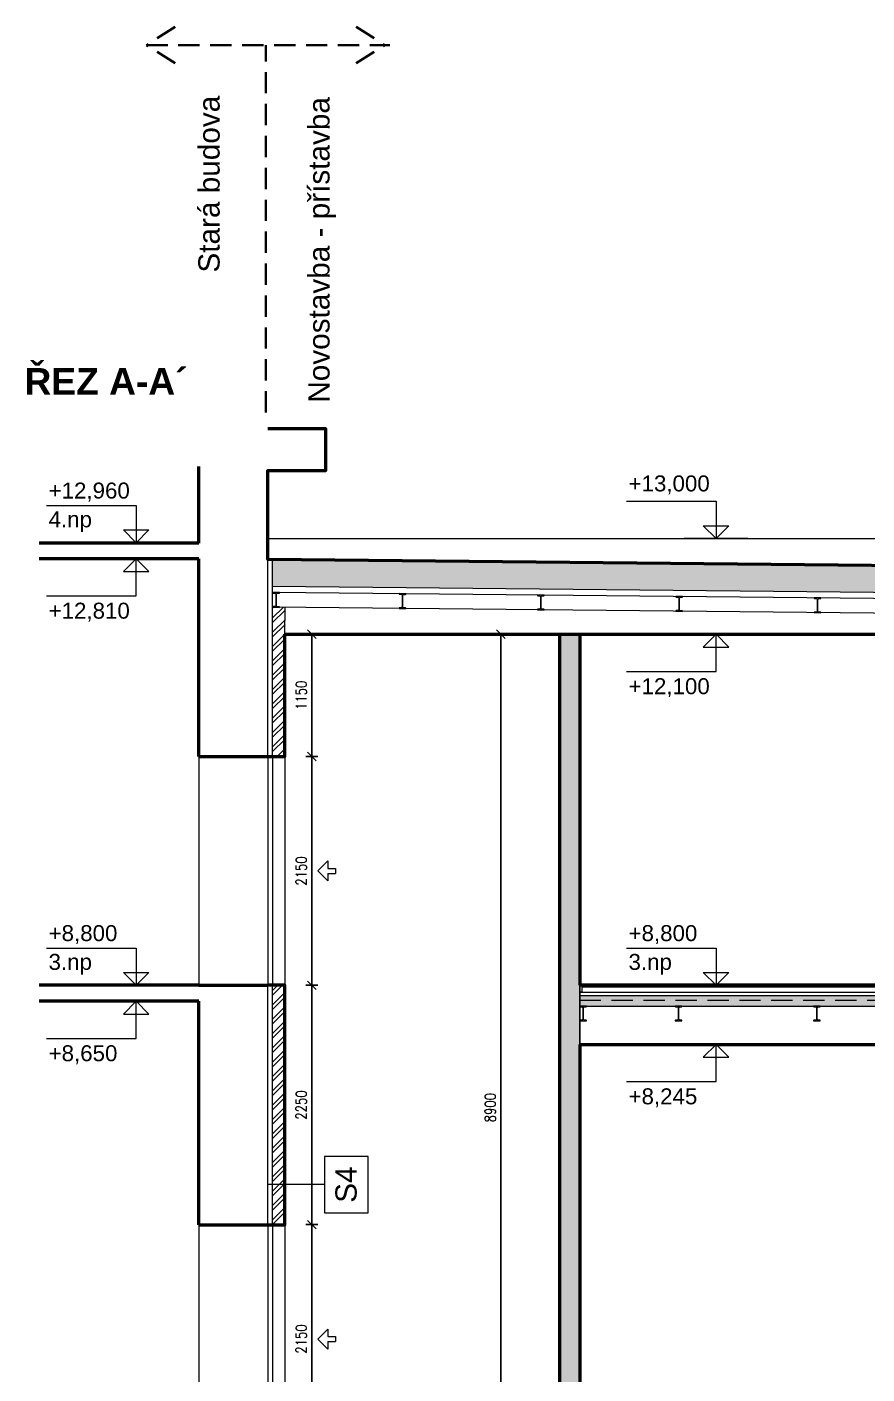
# Model space of a CAD drawing. Header units: millimetres. Extents: x 89194 to 559352, y -753138 to -204019.
# Drawn here: x 164409 to 172302, y -693297 to -680635 of the extents above; entities that cross this region are included whole.
import ezdxf

# ---------------------------------------------------------------- set-up
doc = ezdxf.new("R2010")
doc.units = ezdxf.units.MM
doc.header["$LTSCALE"] = 400
doc.header["$PDMODE"] = 3
doc.linetypes.add('DASHED', pattern=[0.75, 0.5, -0.25])
doc.linetypes.add('ČÁRKOVANÁ', pattern=[0.75, 0.5, -0.25])
for name, color, linetype, lineweight in [('RG_koty', 7, 'Continuous', 9), ('RG_Koty_vyskove', 7, 'Continuous', 5), ('RG_pohled', 200, 'Continuous', 9), ('RG_popisy', 11, 'Continuous', 9), ('RG_rozhraní mater', 51, 'Continuous', 9), ('RG_skladby konstrukcí', 5, 'Continuous', 9), ('RG_výrobky zámečník', 6, 'Continuous', 9), ('RG_zdivo nové', 1, 'Continuous', 50), ('RG_zdivo stavajici', 30, 'Continuous', 50), ('RG_čárkovaně', 40, 'DASHED', 9), ('RG_šrafy', 253, 'Continuous', 9)]:
    doc.layers.add(name, color=color, linetype=linetype, lineweight=lineweight)
doc.styles.add('ARIAL', font='Arial.ttf')
doc.styles.add('Arial 200', font='Arial.ttf', dxfattribs={"height": 200})
doc.styles.add('Arial 250', font='Arial Bold.ttf', dxfattribs={"height": 250})
doc.styles.add('Arial 350', font='Arial Bold.ttf', dxfattribs={"height": 350})
doc.styles.add('Koty', font='romans.shx', dxfattribs={"width": 0.8})
doc.dimstyles.new('RG_50_vnitřní', dxfattribs={"dimscale": 50, "dimtxt": 2, "dimasz": 1.6, "dimexe": 1.15, "dimexo": 0, "dimgap": 1, "dimtad": 1, "dimdec": 0, "dimrnd": 5, "dimzin": 0, "dimdsep": 46, "dimtxsty": 'Koty', "dimblk1": 'OBLIQUE', "dimblk2": 'OBLIQUE', "dimsah": 1, "dimcen": 0.09, "dimclrd": 256, "dimclre": 256, "dimclrt": 2, "dimazin": 0, "dimtfac": 1, "dimtdec": 0, "dimtmove": 2, "dimatfit": 3, "dimfxl": 1.15, "dimfxlon": 1, "dimtolj": 1, "dimtzin": 0, "dimarcsym": 0})

# ---------------------------------------------------------------- blocks, each defined once
blk = doc.blocks.new('_Oblique')
at = {"color": 0, "linetype": 'ByBlock', "lineweight": -2}
blk.add_line((-0.5, -0.5), (0.5, 0.5), dxfattribs=at)
blk = doc.blocks.new('*D140')
at = {"layer": 'Defpoints', "color": 0, "transparency": 16777216}
for p in [(168862, -686343), (169412, -686343), (169412, -695243)]:
    blk.add_point(p, dxfattribs=at)
at = {"layer": 'RG_koty', "lineweight": -2, "transparency": 16777216}
for p, q in [((168920, -686343), (168805, -686343)), ((168862, -695243), (168862, -686343)), ((168920, -695243), (168805, -695243))]:
    blk.add_line(p, q, dxfattribs=at)
at = {"layer": 'RG_koty', "lineweight": -2, "transparency": 16777216, "xscale": 80, "yscale": 80, "zscale": 80}
for p, rotation in [((168862, -686343), 90), ((168862, -695243), 270)]:
    blk.add_blockref('_Oblique', p, dxfattribs=dict(at, rotation=rotation))
at = {"layer": 'RG_koty', "color": 2, "transparency": 16777216, "insert": (168762, -690793), "char_height": 100, "attachment_point": 5, "rotation": 90, "style": 'Koty'}
blk.add_mtext('\\A1;8900', dxfattribs=at)
blk = doc.blocks.new('*D146')
at = {"layer": 'Defpoints', "color": 0, "transparency": 16777216}
for p in [(166672, -691893), (167086, -691893), (166672, -694043)]:
    blk.add_point(p, dxfattribs=at)
at = {"layer": 'RG_koty', "lineweight": -2, "transparency": 16777216}
for p, q in [((167028, -691893), (167143, -691893)), ((167086, -694043), (167086, -691893)), ((167028, -694043), (167143, -694043))]:
    blk.add_line(p, q, dxfattribs=at)
at = {"layer": 'RG_koty', "lineweight": -2, "transparency": 16777216, "xscale": 80, "yscale": 80, "zscale": 80}
for p, rotation in [((167086, -691893), 90), ((167086, -694043), 270)]:
    blk.add_blockref('_Oblique', p, dxfattribs=dict(at, rotation=rotation))
at = {"layer": 'RG_koty', "color": 2, "transparency": 16777216, "insert": (166986, -692968), "char_height": 100, "attachment_point": 5, "rotation": 90, "style": 'Koty'}
blk.add_mtext('\\A1;2150', dxfattribs=at)
blk = doc.blocks.new('*D147')
at = {"layer": 'Defpoints', "color": 0, "transparency": 16777216}
for p in [(166672, -689643), (167086, -689643), (166672, -691893)]:
    blk.add_point(p, dxfattribs=at)
at = {"layer": 'RG_koty', "lineweight": -2, "transparency": 16777216}
for p, q in [((167028, -689643), (167143, -689643)), ((167086, -691893), (167086, -689643)), ((167028, -691893), (167143, -691893))]:
    blk.add_line(p, q, dxfattribs=at)
at = {"layer": 'RG_koty', "lineweight": -2, "transparency": 16777216, "xscale": 80, "yscale": 80, "zscale": 80}
for p, rotation in [((167086, -689643), 90), ((167086, -691893), 270)]:
    blk.add_blockref('_Oblique', p, dxfattribs=dict(at, rotation=rotation))
at = {"layer": 'RG_koty', "color": 2, "transparency": 16777216, "insert": (166986, -690768), "char_height": 100, "attachment_point": 5, "rotation": 90, "style": 'Koty'}
blk.add_mtext('\\A1;2250', dxfattribs=at)
blk = doc.blocks.new('*D148')
at = {"layer": 'Defpoints', "color": 0, "transparency": 16777216}
for p in [(166672, -687493), (167086, -687493), (166672, -689643)]:
    blk.add_point(p, dxfattribs=at)
at = {"layer": 'RG_koty', "lineweight": -2, "transparency": 16777216}
for p, q in [((167028, -687493), (167143, -687493)), ((167086, -689643), (167086, -687493)), ((167028, -689643), (167143, -689643))]:
    blk.add_line(p, q, dxfattribs=at)
at = {"layer": 'RG_koty', "lineweight": -2, "transparency": 16777216, "xscale": 80, "yscale": 80, "zscale": 80}
for p, rotation in [((167086, -687493), 90), ((167086, -689643), 270)]:
    blk.add_blockref('_Oblique', p, dxfattribs=dict(at, rotation=rotation))
at = {"layer": 'RG_koty', "color": 2, "transparency": 16777216, "insert": (166986, -688568), "char_height": 100, "attachment_point": 5, "rotation": 90, "style": 'Koty'}
blk.add_mtext('\\A1;2150', dxfattribs=at)
blk = doc.blocks.new('*D149')
at = {"layer": 'Defpoints', "color": 0, "transparency": 16777216}
for p in [(166672, -686343), (167086, -686343), (166672, -687493)]:
    blk.add_point(p, dxfattribs=at)
at = {"layer": 'RG_koty', "lineweight": -2, "transparency": 16777216}
for p, q in [((167028, -686343), (167143, -686343)), ((167086, -687493), (167086, -686343)), ((167028, -687493), (167143, -687493))]:
    blk.add_line(p, q, dxfattribs=at)
at = {"layer": 'RG_koty', "lineweight": -2, "transparency": 16777216, "xscale": 80, "yscale": 80, "zscale": 80}
for p, rotation in [((167086, -686343), 90), ((167086, -687493), 270)]:
    blk.add_blockref('_Oblique', p, dxfattribs=dict(at, rotation=rotation))
at = {"layer": 'RG_koty', "color": 2, "transparency": 16777216, "insert": (166986, -686918), "char_height": 100, "attachment_point": 5, "rotation": 90, "style": 'Koty'}
blk.add_mtext('\\A1;1150', dxfattribs=at)

msp = doc.modelspace()

# ---------------------------------------------------------------- hatches: boundary and pattern name
at = {"layer": 'RG_šrafy', "ltscale": 0.1}
h = msp.add_hatch(dxfattribs=at)
h.set_pattern_fill('HONEY', color=256, scale=20)
h.set_pattern_definition([(0, (-38756.65, -88521.147), (95.25, 54.9926), [63.5, -127]), (120, (-38756.65, -88521.147), (-95.2499886, 54.9926197), [63.5, -127]), (60, (-38756.65, -88521.147), (1.14e-05, 109.9852197), [-127, 63.5])])
h.paths.add_polyline_path([(189102.6, -685713.5), (186652.4, -685689), (186652.4, -685939), (189037.8, -685962.9)])
h.paths.add_polyline_path([(192572.4, -685753.2), (189197.8, -685719.5), (189134.3, -685963.8), (192572.4, -685998.2)])
h.paths.add_polyline_path([(177072.4, -685748.2), (166717.4, -685645.1), (166717.4, -685895.1), (177072.4, -685998.2)])
at = {"layer": 'RG_šrafy'}
h = msp.add_hatch(dxfattribs=at)
h.set_pattern_fill('ANSI32', color=256, scale=10)
h.set_pattern_definition([(45, (186005.67, -695862.38), (-67.3519, 67.3519), []), (45, (186050.57, -695862.38), (-67.3519, 67.3519), [])])
h.paths.add_polyline_path([(185957.4, -696293.2), (186072.4, -696293.2), (186072.4, -695643.2), (185957.4, -695643.2)])
h.paths.add_polyline_path([(166718.9, -702803.2), (166832.4, -702803.2), (166832.4, -701703.2), (166718.9, -701703.2)])
h.paths.add_polyline_path([(166717.4, -687493.2), (166832.4, -687493.2), (166832.4, -686343.2), (166835, -686091.3), (166781.2, -686090.8), (166781.2, -686090.8), (166717.4, -686090.1)])
h.paths.add_polyline_path([(166832.4, -689643.2), (166717.4, -689643.2), (166717.4, -691893.2), (166832.4, -691893.2)])
h.paths.add_polyline_path([(166832.4, -694043.2), (166717.4, -694043.2), (166717.4, -696293.2), (166832.4, -696293.2)])
h.paths.add_polyline_path([(166832.4, -698821.1), (166717.4, -698821.1), (166717.4, -699553.2), (166832.4, -699553.2)])
h.paths.add_polyline_path([(166717.4, -698821.1), (166832.4, -698821.1), (166832.4, -698443.2), (166717.4, -698443.2)])
at = {"layer": 'RG_šrafy', "ltscale": 0.0007}
h = msp.add_hatch(dxfattribs=at)
h.set_pattern_fill('PLASTY_LEHCENE', color=256, scale=40)
h.set_pattern_definition([(45, (-38700.08, -88521.15), (-113.137085, 113.137085), []), (0, (-38519.81, -88468.15), (113.137085, 113.137085), [20, -206.27417]), (45, (-38499.8, -88468.15), (-113.137085, 113.137085), [20, -140]), (90, (-38485.66, -88454.01), (-113.137085, 113.137085), [20, -206.27417]), (135, (-38485.66, -88434.01), (-113.137085, -113.137085), [20, -140]), (0, (-38519.81, -88419.87), (113.137085, 113.137085), [20, -206.27417]), (45, (-38533.95, -88434.01), (-113.137085, 113.137085), [20, -140]), (90, (-38533.95, -88454.01), (-113.137085, 113.137085), [20, -206.27417]), (135, (-38519.8, -88468.15), (-113.137085, -113.137085), [20, -140]), (135, (-38545.8, -88521.15), (-113.137085, -113.137085), [])])
h.paths.add_polyline_path([(169602.4, -686343.2), (169412.4, -686343.2), (169412.4, -695243.2), (169602.4, -695243.2)])
h.paths.add_polyline_path([(169412.4, -697838.2), (169602.4, -697838.2), (169602.4, -697393.2), (169412.4, -697393.2)])
h.paths.add_polyline_path([(187952.4, -700373.2), (187952.4, -700643.2), (188142.4, -700643.2), (188142.4, -700373.2), (188142.4, -698693.2), (187952.4, -698693.2)])
h.paths.add_polyline_path([(188142.4, -697873.2), (188142.4, -697588.2), (187952.4, -697588.2), (187952.4, -698443.2), (188142.4, -698443.2)])
at = {"layer": 'RG_šrafy'}
h = msp.add_hatch(dxfattribs=at)
h.set_pattern_fill('ZELEZOBETON', color=256, scale=10)
h.set_pattern_definition([(45, (-15500, 0), (-35.355339, 35.355339), []), (45, (-15485.86, 0), (-35.355339, 35.355339), []), (45, (-15457.574, 0), (-21.2132034, 49.4974747), [20, -10, 0, -10])])
h.paths.add_polyline_path([(177072.4, -689738.2), (169602.4, -689738.2), (169602.4, -689783.2), (177072.4, -689783.2)])
h = msp.add_hatch(dxfattribs=at)
h.set_pattern_fill('ZELEZOBETON', color=256, scale=20)
h.set_pattern_definition([(45, (-15500, 0), (-70.710678, 70.710678), []), (45, (-15471.72, 0), (-70.710678, 70.710678), []), (45, (-15415.15, 0), (-42.426407, 98.99495), [40, -20, 0, -20])])
h.paths.add_polyline_path([(177072.4, -689783.2), (169602.4, -689783.2), (169602.4, -689838.2), (177072.4, -689838.2)])

# ---------------------------------------------------------------- linework, layer by layer
at = {"layer": 'RG_Koty_vyskove', "transparency": 33554687, "extrusion": (0, 0, -1)}
for p, q in [((164592.1, -685133.2), (165434.2, -685133.2)), ((170041.4, -685093.2), (170883.5, -685093.2)), ((164592.1, -685983.2), (165434.2, -685983.2)), ((170041.4, -686693.2), (170883.5, -686693.2)), ((164592.1, -689293.2), (165434.2, -689293.2)), ((170041.4, -689293.2), (170883.5, -689293.2)), ((164592.1, -690143.2), (165434.2, -690143.2)), ((170041.4, -690548.2), (170883.5, -690548.2))]:
    msp.add_line(p, q, dxfattribs=at)
at = {"layer": 'RG_Koty_vyskove', "transparency": 33554687}
for p, q in [((165434.2, -685133.2), (165434.2, -685483.2)), ((170883.5, -685093.2), (170883.5, -685443.2)), ((165434.2, -685483.2), (165314.4, -685363.1, 0)), ((165314.4, -685363.1, 0), (165434.4, -685363.1, 0)), ((165554.4, -685363.1, 0), (165434.2, -685483.2)), ((165434.4, -685363.1, 0), (165554.4, -685363.1, 0)), ((170883.5, -685443.2), (170763.6, -685323.1, 0)), ((170763.6, -685323.1, 0), (170883.6, -685323.1, 0)), ((171003.6, -685323.1, 0), (170883.5, -685443.2)), ((170883.6, -685323.1, 0), (171003.6, -685323.1, 0)), ((165434.2, -685633.2), (165314.4, -685753.3, 0)), ((165434.2, -685983.2), (165434.2, -685633.2)), ((165554.4, -685753.3, 0), (165434.2, -685633.2)), ((165314.4, -685753.3, 0), (165434.4, -685753.3, 0)), ((165434.4, -685753.3, 0), (165554.4, -685753.3, 0)), ((170883.5, -686343.2), (170763.6, -686463.3, 0)), ((170883.5, -686693.2), (170883.5, -686343.2)), ((171003.6, -686463.3, 0), (170883.5, -686343.2)), ((170763.6, -686463.3, 0), (170883.6, -686463.3, 0)), ((170883.6, -686463.3, 0), (171003.6, -686463.3, 0)), ((165434.2, -689293.2), (165434.2, -689643.2)), ((170883.5, -689293.2), (170883.5, -689643.2)), ((165434.2, -689643.2), (165314.4, -689523.1, 0)), ((165314.4, -689523.1, 0), (165434.4, -689523.1, 0)), ((165554.4, -689523.1, 0), (165434.2, -689643.2)), ((165434.4, -689523.1, 0), (165554.4, -689523.1, 0)), ((170883.5, -689643.2), (170763.6, -689523.1, 0)), ((170763.6, -689523.1, 0), (170883.6, -689523.1, 0)), ((171003.6, -689523.1, 0), (170883.5, -689643.2)), ((170883.6, -689523.1, 0), (171003.6, -689523.1, 0)), ((165434.2, -689793.2), (165314.4, -689913.3, 0)), ((165434.2, -690143.2), (165434.2, -689793.2)), ((165554.4, -689913.3, 0), (165434.2, -689793.2)), ((165314.4, -689913.3, 0), (165434.4, -689913.3, 0)), ((165434.4, -689913.3, 0), (165554.4, -689913.3, 0)), ((170883.5, -690198.2), (170763.6, -690318.3, 0)), ((170883.5, -690548.2), (170883.5, -690198.2)), ((171003.6, -690318.3, 0), (170883.5, -690198.2)), ((170763.6, -690318.3, 0), (170883.6, -690318.3, 0)), ((170883.6, -690318.3, 0), (171003.6, -690318.3, 0))]:
    msp.add_line(p, q, dxfattribs=at)
for points in [[(165734.2, -685483.2), (165134.2, -685483.2)], [(171183.5, -685443.2), (170583.5, -685443.2)], [(165734.2, -685633.2), (165134.2, -685633.2)], [(171183.5, -686343.2), (170583.5, -686343.2)], [(165734.2, -689643.2), (165134.2, -689643.2)], [(171183.5, -689643.2), (170583.5, -689643.2)], [(165734.2, -689793.2), (165134.2, -689793.2)], [(171183.5, -690198.2), (170583.5, -690198.2)]]:
    msp.add_lwpolyline(points, dxfattribs=at)
at = {"layer": 'RG_pohled'}
for points in [[(166672.4, -685443.2), (177072.4, -685443.2)], [(166022.4, -687493.2), (166022.4, -689643.2)], [(166672.4, -687493.2), (166672.4, -689643.2)], [(166717.4, -687493.2), (166717.4, -689643.2)], [(166832.4, -687493.2), (166832.4, -689643.2)], [(166022.4, -691893.2), (166022.4, -694043.2)], [(166672.4, -691893.2), (166672.4, -694043.2)], [(166717.4, -691893.2), (166717.4, -694043.2)], [(166832.4, -691893.2), (166832.4, -694043.2)]]:
    msp.add_lwpolyline(points, dxfattribs=at)
at = {"layer": 'RG_popisy', "linetype": 'ČÁRKOVANÁ', "lineweight": 35}
msp.add_line((166651.9, -684258.7), (166651.9, -680805.6), dxfattribs=at)
at = {"layer": 'RG_popisy'}
for p, q in [((167140.9, -688568.2), (167234.9, -688474.2)), ((167140.9, -688568.2), (167234.9, -688662.2)), ((167234.9, -688474.2), (167234.9, -688543.8)), ((167234.9, -688543.8), (167306.9, -688543.8)), ((167306.9, -688543.8), (167306.9, -688592.6)), ((167234.9, -688592.6), (167234.9, -688662.2)), ((167234.9, -688592.6), (167306.9, -688592.6)), ((167140.9, -692968.2), (167234.9, -692874.2)), ((167234.9, -692874.2), (167234.9, -692943.8)), ((167140.9, -692968.2), (167234.9, -693062.2)), ((167234.9, -692943.8), (167306.9, -692943.8)), ((167234.9, -692992.6), (167234.9, -693062.2)), ((167234.9, -692992.6), (167306.9, -692992.6)), ((167306.9, -692943.8), (167306.9, -692992.6))]:
    msp.add_line(p, q, dxfattribs=at)
at = {"layer": 'RG_popisy', "linetype": 'ČÁRKOVANÁ', "lineweight": 35}
for points in [[(165802.2, -680634.9), (165531, -680805.6)], [(165802.2, -680634.9), (165531, -680805.6)], [(167501.6, -680634.9), (167772.7, -680805.6)], [(167501.6, -680634.9), (167772.7, -680805.6)], [(165531, -680805.6), (167817.7, -680805.6)], [(165802.2, -680976.2), (165531, -680805.6)], [(165531, -680805.6), (167817.7, -680805.6)], [(165802.2, -680976.2), (165531, -680805.6)], [(167501.6, -680976.2), (167772.7, -680805.6)], [(167501.6, -680976.2), (167772.7, -680805.6)]]:
    msp.add_lwpolyline(points, dxfattribs=at)
at = {"layer": 'RG_rozhraní mater'}
for points in [[(166672.4, -686343.2), (166672.4, -685639.7)], [(177072.4, -685748.2), (166672.4, -685644.7)], [(166717.4, -687493.2), (166717.4, -685639.7)], [(177069.9, -685998.2), (166717.4, -685895.1)], [(177069.3, -686053.2), (166717.4, -685950.1)], [(177067.9, -686193.2), (166717.4, -686090.1)], [(166832.4, -686343.2), (166835, -686090.2)], [(166672.4, -687493.2), (166672.4, -686343.2)], [(166672.4, -691893.2), (166672.4, -689643.2)], [(166717.4, -691893.2), (166717.4, -689643.2)], [(169602.4, -689643.2), (177072.4, -689643.2)], [(169602.4, -689643.2), (169602.4, -690198.2)], [(169602.4, -689708.2), (177072.4, -689708.2)], [(169622.4, -689658.2), (177052.4, -689658.2)], [(169602.4, -689738.2), (177072.4, -689738.2)], [(169602.4, -689838.2), (177072.4, -689838.2)]]:
    msp.add_lwpolyline(points, dxfattribs=at)
for points in [[(169412.4, -695243.2), (169602.4, -695243.2), (169602.4, -686343.2), (169412.4, -686343.2)], [(169622.4, -689708.2), (169602.4, -689708.2), (169602.4, -689643.2), (169622.4, -689643.2)]]:
    msp.add_lwpolyline(points, close=True, dxfattribs=at)
at = {"layer": 'RG_skladby konstrukcí'}
msp.add_lwpolyline([(167613.3, -691781.7), (167613.3, -691251.7), (167203.3, -691251.7), (167203.3, -691781.7)], close=True, dxfattribs=at)
msp.add_lwpolyline([(167203.3, -691516.7), (166672.4, -691516.7)], dxfattribs=at)
at = {"layer": 'RG_výrobky zámečník'}
for points in [[(166757.9, -685959.8), (166779.8, -685957, 0.3740358), (166782.6, -685953.9), (166782.6, -685950.8), (166718.8, -685950.1), (166718.8, -685953.2, 0.3740358), (166721.5, -685956.4), (166743.3, -685959.7, -0.3740358), (166747.9, -685965), (166746.8, -686075.8, -0.3740358), (166742.1, -686081.1), (166720.2, -686083.9, 0.3740358), (166717.5, -686087), (166717.4, -686090.1), (166781.2, -686090.8), (166781.2, -686087.7, 0.3740358), (166778.5, -686084.5), (166756.7, -686081.2, -0.3740358), (166752.1, -686075.9), (166753.3, -685965.1, -0.3740358)], [(167945.1, -685971.2), (167967, -685968.4, 0.3740358), (167969.8, -685965.3), (167969.8, -685962.2), (167906, -685961.6), (167906, -685964.6, 0.3740358), (167908.7, -685967.8), (167930.5, -685971.1, -0.3740358), (167935.1, -685976.5), (167934, -686087.2, -0.3740358), (167929.3, -686092.5), (167907.4, -686095.3, 0.3740358), (167904.6, -686098.5), (167904.6, -686101.5), (167968.4, -686102.2), (167968.4, -686099.1, 0.3740358), (167965.7, -686095.9), (167943.9, -686092.6, -0.3740358), (167939.3, -686087.3), (167940.4, -685976.5, -0.3740358)], [(169245, -685984.2), (169266.9, -685981.4, 0.3740358), (169269.7, -685978.3), (169269.7, -685975.2), (169205.9, -685974.6), (169205.9, -685977.6, 0.3740358), (169208.6, -685980.8), (169230.4, -685984.1, -0.3740358), (169235, -685989.5), (169233.9, -686100.2, -0.3740358), (169229.2, -686105.5), (169207.4, -686108.3, 0.3740358), (169204.6, -686111.5), (169204.5, -686114.5), (169268.3, -686115.2), (169268.4, -686112.1, 0.3740358), (169265.6, -686108.9), (169243.8, -686105.6, -0.3740358), (169239.3, -686100.3), (169240.4, -685989.5, -0.3740358)], [(170545, -685997.2), (170566.8, -685994.4, 0.3740358), (170569.6, -685991.3), (170569.7, -685988.2), (170505.9, -685987.6), (170505.9, -685990.6, 0.3740358), (170508.6, -685993.8), (170530.4, -685997.1, -0.3740358), (170534.9, -686002.5), (170533.8, -686113.2, -0.3740358), (170529.2, -686118.5), (170507.3, -686121.3, 0.3740358), (170504.5, -686124.5), (170504.5, -686127.5), (170568.3, -686128.2), (170568.3, -686125.1, 0.3740358), (170565.6, -686121.9), (170543.8, -686118.6, -0.3740358), (170539.2, -686113.3), (170540.3, -686002.5, -0.3740358)], [(171844.9, -686010.2), (171866.8, -686007.4, 0.3740358), (171869.6, -686004.3), (171869.6, -686001.2), (171805.8, -686000.6), (171805.8, -686003.6, 0.3740358), (171808.5, -686006.8), (171830.3, -686010.1, -0.3740358), (171834.9, -686015.5), (171833.8, -686126.2, -0.3740358), (171829.1, -686131.5), (171807.2, -686134.3, 0.3740358), (171804.4, -686137.5), (171804.4, -686140.5), (171868.2, -686141.2), (171868.2, -686138.1, 0.3740358), (171865.5, -686134.9), (171843.7, -686131.6, -0.3740358), (171839.1, -686126.3), (171840.2, -686015.5, -0.3740358)], [(169641.6, -689847.5), (169663.5, -689844.4, 0.3740358), (169666.2, -689841.3), (169666.2, -689838.2), (169602.4, -689838.2), (169602.4, -689841.3, 0.3740358), (169605.2, -689844.4), (169627, -689847.5, -0.3740358), (169631.6, -689852.8), (169631.6, -689963.6, -0.3740358), (169627, -689968.9), (169605.2, -689972, 0.3740358), (169602.4, -689975.1), (169602.4, -689978.2), (169666.2, -689978.2), (169666.2, -689975.1, 0.3740358), (169663.5, -689972), (169641.6, -689968.9, -0.3740358), (169637, -689963.6), (169637, -689852.8, -0.3740358)], [(170538.7, -689847.5), (170560.6, -689844.4, 0.3740358), (170563.3, -689841.3), (170563.3, -689838.2), (170499.5, -689838.2), (170499.5, -689841.3, 0.3740358), (170502.3, -689844.4), (170524.1, -689847.5, -0.3740358), (170528.7, -689852.8), (170528.7, -689963.6, -0.3740358), (170524.1, -689968.9), (170502.3, -689972, 0.3740358), (170499.5, -689975.1), (170499.5, -689978.2), (170563.3, -689978.2), (170563.3, -689975.1, 0.3740358), (170560.6, -689972), (170538.7, -689968.9, -0.3740358), (170534.1, -689963.6), (170534.1, -689852.8, -0.3740358)], [(171838.7, -689847.5), (171860.6, -689844.4, 0.3740358), (171863.3, -689841.3), (171863.3, -689838.2), (171799.5, -689838.2), (171799.5, -689841.3, 0.3740358), (171802.3, -689844.4), (171824.1, -689847.5, -0.3740358), (171828.7, -689852.8), (171828.7, -689963.6, -0.3740358), (171824.1, -689968.9), (171802.3, -689972, 0.3740358), (171799.5, -689975.1), (171799.5, -689978.2), (171863.3, -689978.2), (171863.3, -689975.1, 0.3740358), (171860.6, -689972), (171838.7, -689968.9, -0.3740358), (171834.1, -689963.6), (171834.1, -689852.8, -0.3740358)]]:
    msp.add_lwpolyline(points, format="xyb", close=True, dxfattribs=at)
at = {"layer": 'RG_zdivo nové'}
for p, q in [((169602.4, -686343.2), (169602.4, -689643.2)), ((169602.4, -690198.2), (169602.4, -694043.2))]:
    msp.add_line(p, q, dxfattribs=at)
for points in [[(166832.4, -686343.2), (177072.4, -686343.2), (177072.4, -686343.2), (177072.4, -686743.2), (177322.4, -686743.2), (177322.4, -686518.2), (177497.4, -686518.2), (177497.4, -686793.2), (177512.4, -686793.2), (177512.4, -685443.2), (177072.4, -685443.2), (177072.4, -685743.2), (166672.4, -685639.7), (166672.4, -685443.2)], [(166672.4, -687493.2), (166832.4, -687493.2), (166832.4, -686343.2)], [(169412.4, -686343.2), (169412.4, -695243.2)], [(166022.4, -687493.2), (166672.4, -687493.2)], [(169602.4, -690198.2), (177072.4, -690198.2), (177072.4, -690243.2), (177322.4, -690243.2), (177322.4, -690018.2), (177497.4, -690018.2), (177497.4, -690293.2), (177512.4, -690293.2), (177512.4, -688743.2), (177072.4, -688743.2), (177072.4, -689643.2), (169602.4, -689643.2)], [(166022.4, -689643.2), (166672.4, -689643.2)], [(166672.4, -691893.2), (166832.4, -691893.2), (166832.4, -689643.2), (166672.4, -689643.2)], [(166022.4, -691893.2), (166672.4, -691893.2)]]:
    msp.add_lwpolyline(points, dxfattribs=at)
at = {"layer": 'RG_zdivo stavajici'}
for p, q in [((166022.4, -685488.2), (164522.4, -685488.2)), ((166022.4, -685633.2), (164522.4, -685633.2)), ((166022.4, -689643.2), (164522.4, -689643.2)), ((166022.4, -689793.2), (164522.4, -689793.2))]:
    msp.add_line(p, q, dxfattribs=at)
for points in [[(166672.4, -685443.2), (166672.4, -684803.2), (167217.4, -684803.2), (167217.4, -684413.2), (166672.4, -684413.2)], [(166022.4, -685488.2), (166022.4, -684767)], [(166022.4, -687493.2), (166022.4, -685633.2)], [(166022.4, -691893.2), (166022.4, -689793.2)]]:
    msp.add_lwpolyline(points, dxfattribs=at)
at = {"layer": 'RG_čárkovaně'}
msp.add_lwpolyline([(169602.4, -689783.2), (177072.4, -689783.2)], dxfattribs=at)

# ---------------------------------------------------------------- texts
at = {"layer": 'RG_Koty_vyskove', "transparency": 33554687, "style": 'ARIAL'}
for s, p in [('+13,000', (170061.2, -685000.6)), ('+12,960', (164611.9, -685067.7)), ('4.np', (164611.9, -685338.1)), ('+12,810', (164611.9, -686196.8)), ('+12,100', (170061.2, -686906.8)), ('+8,800', (164611.9, -689227.7)), ('+8,800', (170061.2, -689227.7)), ('3.np', (164611.9, -689498.1)), ('3.np', (170061.2, -689498.1)), ('+8,650', (164611.9, -690356.8)), ('+8,245', (170061.2, -690761.8))]:
    msp.add_text(s, height=150, dxfattribs=at).set_placement(p)
at = {"layer": 'RG_popisy', "char_height": 200, "attachment_point": 1, "rotation": 90, "style": 'Arial 250'}
for s, insert in [('\\pi-250;{\\fArial|b0|i0|c238|p34;Stará budova}', (166019, -682693.6)), ('\\pxi-1.25;{\\fArial|b0|i0|c238|p34;Novostavba - přístavba}', (167051.9, -683916.8))]:
    msp.add_mtext(s, dxfattribs=dict(at, insert=insert))
at = {"layer": 'RG_popisy', "insert": (164385.3, -684091.4), "char_height": 250, "width": 5354.618, "attachment_point": 7, "rotation": 0, "style": 'Arial 350'}
msp.add_mtext('ŘEZ A-A´', dxfattribs=at)
at = {"layer": 'RG_skladby konstrukcí', "insert": (167408.3, -691516.7), "char_height": 200, "width": 530, "attachment_point": 5, "rotation": 90, "style": 'Arial 200'}
msp.add_mtext('S4', dxfattribs=at)

# ---------------------------------------------------------------- dimensions: what is measured, and where the dimension line sits
at = {"layer": 'RG_koty'}
for base, p1, p2, picture, middle in [((167085.9, -686343.2), (166672.4, -687493.2), (166672.4, -686343.2), '*D149', (166985.9, -686918.2)), ((168862.2, -686343.2), (169412.4, -695243.2), (169412.4, -686343.2), '*D140', (168762.2, -690793.2)), ((167085.9, -687493.2), (166672.4, -689643.2), (166672.4, -687493.2), '*D148', (166985.9, -688568.2)), ((167085.9, -689643.2), (166672.4, -691893.2), (166672.4, -689643.2), '*D147', (166985.9, -690768.2)), ((167085.9, -691893.2), (166672.4, -694043.2), (166672.4, -691893.2), '*D146', (166985.9, -692968.2))]:
    dim = msp.add_linear_dim(base=base, p1=p1, p2=p2, angle=90, dimstyle='RG_50_vnitřní', dxfattribs=at)
    dim.commit()
    dim.dimension.update_dxf_attribs({"geometry": picture, "text_midpoint": middle})

doc.saveas('drawing.dxf')
